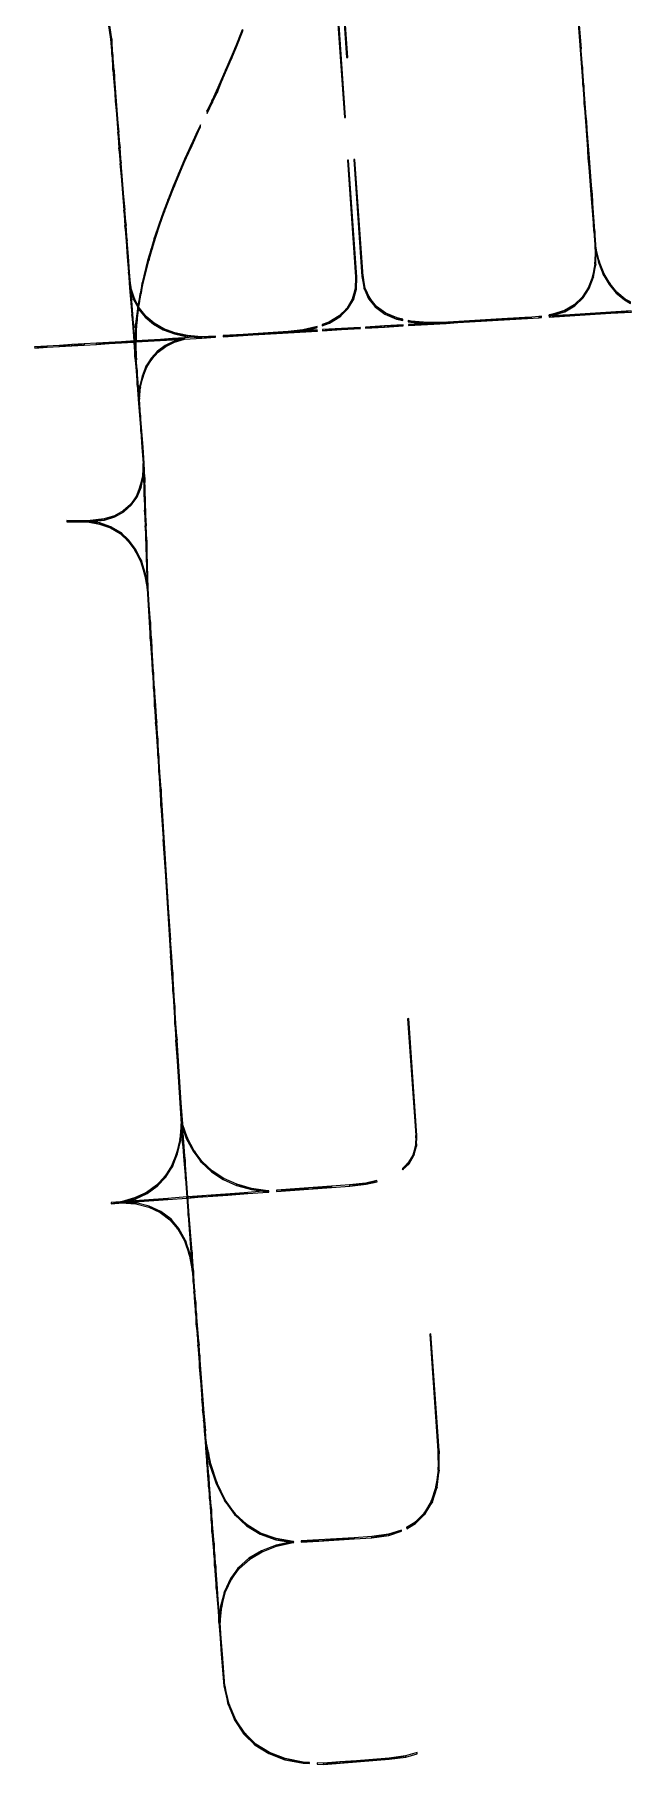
# Model space of a CAD drawing. Extents: x -9278 to 1674, y -8964 to 941.
# Drawn here: x -126 to 893, y -8653 to -5698 of the extents above; entities that cross this region are included whole.
import ezdxf

# ---------------------------------------------------------------- set-up
doc = ezdxf.new("R2010")
doc.units = 0

msp = doc.modelspace()

# ---------------------------------------------------------------- linework, layer by layer
at = {"layer": 'mg_to_dxf', "color": 40}
for points in [[(807.3, -5722.19), (786.23, -5442), (788.92, -5504.39)], [(809.98, -5784.59), (809.98, -5784.59), (809.64, -5753.32), (788.92, -5504.39)], [(406.86, -5737.18), (408.86, -5737.04), (394.86, -5537.53), (392.87, -5537.67)], [(391.05, -5640.32), (389.05, -5640.46), (403.04, -5839.97), (405.04, -5839.83)], [(2.48, -5682.45), (0.54, -5683), (3.83, -5705.71), (5.83, -5705.63)], [(216.28, -5720.13), (218.12, -5720.91), (230.26, -5690.67), (228.4, -5689.92)], [(5.87, -5732.27), (5.83, -5705.63), (3.83, -5705.71)], [(7.87, -5732.16), (5.83, -5705.63), (5.87, -5732.27)], [(210.27, -5739.35), (210.27, -5739.35), (216.28, -5720.13), (200.59, -5756.98)], [(210.27, -5739.35), (210.27, -5739.35), (218.12, -5720.91), (216.28, -5720.13)], [(7.9, -5758.82), (7.87, -5732.16), (5.87, -5732.27)], [(9.9, -5758.7), (7.87, -5732.16), (7.9, -5758.82)], [(11.98, -5811.93), (9.9, -5758.7), (7.9, -5758.82)], [(18.04, -5864.85), (9.9, -5758.7), (11.98, -5811.93)], [(200.59, -5756.98), (184.9, -5793.84), (194.57, -5776.22)], [(194.57, -5776.22), (194.57, -5776.22), (210.27, -5739.35), (200.59, -5756.98)], [(809.98, -5784.59), (809.98, -5784.59), (811.98, -5784.46), (809.64, -5753.32)], [(194.57, -5776.22), (184.9, -5793.84), (186.72, -5794.66)], [(812.32, -5815.72), (812.32, -5815.72), (811.98, -5784.46), (809.98, -5784.59)], [(812.32, -5815.72), (812.32, -5815.72), (816.66, -5846.72), (811.98, -5784.46)], [(16.05, -5865.04), (18.04, -5864.85), (11.98, -5811.93)], [(168.2, -5829.04), (177.62, -5813.83), (176.55, -5811.44)], [(168.53, -5833.01), (177.62, -5813.83), (168.2, -5829.04)], [(176.55, -5811.44), (186.72, -5794.66), (184.9, -5793.84)], [(177.62, -5813.83), (186.72, -5794.66), (176.55, -5811.44)], [(814.66, -5846.85), (814.66, -5846.85), (816.66, -5846.72), (812.32, -5815.72)], [(814.66, -5846.85), (814.66, -5846.85), (819.35, -5909.12), (816.66, -5846.72)], [(816.66, -5846.72), (816.66, -5846.72), (819.35, -5909.12), (821.34, -5908.99)], [(20.08, -5891.39), (18.04, -5864.85), (16.05, -5865.04)], [(18.09, -5891.59), (20.08, -5891.39), (16.05, -5865.04)], [(141.28, -5886.61), (143.11, -5887.42), (154.2, -5863.21), (152.39, -5862.35)], [(157.1, -5852.43), (152.39, -5862.35), (154.2, -5863.21), (157.43, -5856.4)], [(22.11, -5917.93), (20.08, -5891.39), (18.09, -5891.59)], [(20.12, -5918.14), (22.11, -5917.93), (18.09, -5891.59)], [(130.17, -5910.86), (132.02, -5911.62), (141.28, -5886.61)], [(132.02, -5911.62), (143.11, -5887.42), (141.28, -5886.61)], [(28.22, -5997.54), (28.22, -5997.54), (22.11, -5917.93), (20.12, -5918.14)], [(28.22, -5997.54), (28.22, -5997.54), (20.12, -5918.14), (26.23, -5997.81)], [(110.52, -5957.29), (112.41, -5957.95), (120.34, -5934.08)], [(112.41, -5957.95), (122.21, -5934.79), (120.34, -5934.08)], [(120.34, -5934.08), (122.21, -5934.79), (132.02, -5911.62), (130.17, -5910.86)], [(422.12, -6112.03), (424.12, -6111.89), (410.12, -5912.38), (408.13, -5912.52)], [(433.09, -6111.26), (435.09, -6111.12), (421.1, -5911.61), (419.1, -5911.75)], [(819.35, -5909.12), (819.35, -5909.12), (826.02, -5971.25), (821.34, -5908.99)], [(824.03, -5971.38), (824.03, -5971.38), (826.02, -5971.25), (819.35, -5909.12)], [(101.98, -5979.47), (103.88, -5980.08), (112.41, -5957.95), (110.52, -5957.29)], [(93.44, -6001.64), (95.36, -6002.2), (101.98, -5979.47)], [(95.36, -6002.2), (103.88, -5980.08), (101.98, -5979.47)], [(824.03, -5971.38), (824.03, -5971.38), (828.71, -6033.65), (826.02, -5971.25)], [(826.02, -5971.25), (826.02, -5971.25), (828.71, -6033.65), (830.7, -6033.52)], [(28.22, -5997.54), (28.22, -5997.54), (26.23, -5997.81), (30.25, -6024.08)], [(28.27, -6024.36), (30.25, -6024.08), (26.23, -5997.81)], [(32.29, -6050.61), (30.25, -6024.08), (28.27, -6024.36)], [(30.31, -6050.91), (32.29, -6050.61), (28.27, -6024.36)], [(80.87, -6044.36), (88.11, -6023.28), (86.18, -6022.77), (78.93, -6043.91)], [(86.18, -6022.77), (88.11, -6023.28), (95.36, -6002.2), (93.44, -6001.64)], [(34.32, -6077.15), (32.29, -6050.61), (30.31, -6050.91), (32.34, -6077.47)], [(72.96, -6064), (74.91, -6064.4), (78.93, -6043.91)], [(74.91, -6064.4), (80.87, -6044.36), (78.93, -6043.91)], [(831.05, -6064.78), (830.7, -6033.52), (828.71, -6033.65)], [(833.04, -6064.65), (830.7, -6033.52), (831.05, -6064.78)], [(34.38, -6104.02), (36.36, -6103.69), (34.32, -6077.15), (32.34, -6077.47)], [(59.6, -6122.44), (68.96, -6084.44), (66.99, -6084.09), (57.62, -6122.19)], [(66.99, -6084.09), (68.96, -6084.44), (72.96, -6064)], [(68.96, -6084.44), (74.91, -6064.4), (72.96, -6064)], [(830.38, -6089.68), (833.04, -6064.65), (831.05, -6064.78)], [(830.38, -6089.68), (832.36, -6090.01), (833.04, -6064.65)], [(838.85, -6087.07), (833.04, -6064.65), (832.85, -6071.73)], [(838.85, -6087.07), (832.85, -6071.73), (836.98, -6087.61)], [(38.4, -6130.23), (36.36, -6103.69), (34.38, -6104.02)], [(36.42, -6130.58), (38.4, -6130.23), (34.38, -6104.02)], [(423.49, -6132.7), (424.12, -6111.89), (422.12, -6112.03), (421.5, -6132.36)], [(436.7, -6131.83), (435.09, -6111.12), (433.09, -6111.26)], [(438.63, -6131.23), (435.09, -6111.12), (436.7, -6131.83)], [(826.49, -6111.62), (819.38, -6130.58), (828.4, -6112.34)], [(828.4, -6112.34), (819.38, -6130.58), (821.14, -6131.65)], [(830.38, -6089.68), (826.49, -6111.62), (832.36, -6090.01)], [(832.36, -6090.01), (826.49, -6111.62), (828.4, -6112.34)], [(838.85, -6087.07), (836.98, -6087.61), (846.69, -6106.79)], [(846.69, -6106.79), (836.98, -6087.61), (844.97, -6107.68)], [(844.97, -6107.68), (856.55, -6123.81), (846.69, -6106.79)], [(844.97, -6107.68), (855.04, -6125.01), (856.55, -6123.81)], [(36.42, -6130.58), (39.9, -6175.97), (41.89, -6175.74), (38.4, -6130.23)], [(44.5, -6148.99), (38.4, -6130.23), (39.04, -6138.66)], [(44.5, -6148.99), (39.04, -6138.66), (42.63, -6149.7)], [(52.82, -6158.35), (54.22, -6140.2), (50.83, -6158.21)], [(52.82, -6158.35), (56.21, -6140.4), (54.22, -6140.2)], [(54.22, -6140.2), (56.21, -6140.4), (57.62, -6122.19)], [(56.21, -6140.4), (59.6, -6122.44), (57.62, -6122.19)], [(418.52, -6151), (421.5, -6132.36), (416.6, -6150.25)], [(418.52, -6151), (423.49, -6132.7), (421.5, -6132.36)], [(438.63, -6131.23), (436.7, -6131.83), (446.22, -6148.39)], [(444.41, -6149.39), (446.22, -6148.39), (436.7, -6131.83)], [(819.38, -6130.58), (809.03, -6146.58), (810.6, -6147.94), (821.14, -6131.65)], [(855.04, -6125.01), (868.44, -6138.13), (856.55, -6123.81)], [(855.04, -6125.01), (867.18, -6139.59), (868.44, -6138.13)], [(867.18, -6139.59), (881.39, -6151.42), (868.44, -6138.13)], [(868.44, -6138.13), (881.39, -6151.42), (882.36, -6149.75)], [(44.5, -6148.99), (42.63, -6149.7), (50.55, -6160.43)], [(50.55, -6160.43), (42.63, -6149.7), (50.12, -6163.9)], [(46.6, -6192.15), (48.6, -6192.18), (50.83, -6158.21)], [(52.82, -6158.35), (50.83, -6158.21), (48.6, -6192.18)], [(53.17, -6165.39), (52.18, -6163.5), (51.76, -6166.82)], [(64.41, -6179.44), (53.17, -6165.39), (51.76, -6166.82)], [(64.41, -6179.44), (51.76, -6166.82), (62.88, -6180.75)], [(395.54, -6180.07), (407.43, -6165.68), (393.98, -6178.67)], [(395.54, -6180.07), (409.2, -6166.79), (407.43, -6165.68)], [(409.2, -6166.79), (416.6, -6150.25), (407.43, -6165.68)], [(409.2, -6166.79), (418.52, -6151), (416.6, -6150.25)], [(456.22, -6163.93), (446.22, -6148.39), (444.41, -6149.39)], [(457.86, -6162.6), (446.22, -6148.39), (456.22, -6163.93)], [(457.86, -6162.6), (456.22, -6163.93), (472.14, -6175.45)], [(457.86, -6162.6), (472.14, -6175.45), (473.55, -6173.86)], [(492.17, -6183.95), (473.55, -6173.86), (472.14, -6175.45)], [(493.28, -6182.16), (473.55, -6173.86), (492.17, -6183.95)], [(778.67, -6169.66), (758.52, -6175.7), (759.13, -6177.62)], [(779.67, -6171.45), (778.67, -6169.66), (759.13, -6177.62)], [(795.47, -6159.6), (778.67, -6169.66), (779.67, -6171.45)], [(796.78, -6161.21), (795.47, -6159.6), (779.67, -6171.45)], [(822.79, -6174.4), (787.74, -6176.57), (787.86, -6178.56)], [(822.93, -6176.39), (822.79, -6174.4), (787.86, -6178.56)], [(810.6, -6147.94), (809.03, -6146.58), (795.47, -6159.6), (796.78, -6161.21)], [(857.84, -6172.22), (822.79, -6174.4), (822.93, -6176.39)], [(858, -6174.21), (857.84, -6172.22), (822.93, -6176.39)], [(892.89, -6170.05), (857.84, -6172.22), (858, -6174.21)], [(893.07, -6172.04), (892.89, -6170.05), (858, -6174.21)], [(881.39, -6151.42), (891.68, -6157.16), (882.36, -6149.75)], [(882.36, -6149.75), (891.68, -6157.16), (891.46, -6154.85)], [(41.89, -6175.74), (39.9, -6175.97), (43.63, -6198.5)], [(39.9, -6175.97), (41.64, -6198.67), (43.63, -6198.5)], [(43.63, -6198.5), (41.64, -6198.67), (43.38, -6221.37), (45.38, -6221.25)], [(45.6, -6221.24), (47.6, -6221.12), (46.6, -6192.15)], [(47.6, -6221.12), (48.6, -6192.18), (46.6, -6192.15)], [(64.41, -6179.44), (62.88, -6180.75), (76.91, -6192.68)], [(64.41, -6179.44), (76.91, -6192.68), (78.22, -6191.15)], [(76.91, -6192.68), (93.56, -6202.21), (78.22, -6191.15)], [(78.22, -6191.15), (93.56, -6202.21), (94.59, -6200.49)], [(93.56, -6202.21), (112.81, -6209.35), (94.59, -6200.49)], [(94.59, -6200.49), (112.81, -6209.35), (113.52, -6207.49)], [(332.44, -6204.01), (298.34, -6206.06), (297.42, -6208.12)], [(297.42, -6208.12), (327.18, -6206.33), (332.44, -6204.01)], [(297.46, -6206.11), (332.44, -6204.01), (331.88, -6202.17)], [(327.18, -6206.33), (356.93, -6204.55), (332.44, -6204.01)], [(331.88, -6202.17), (332.44, -6204.01), (354.27, -6197.29)], [(332.44, -6204.01), (355.17, -6199.11), (354.27, -6197.29)], [(332.44, -6204.01), (356.93, -6204.55), (356.79, -6202.55)], [(354.27, -6197.29), (355.17, -6199.11), (356.52, -6198.61), (356.37, -6196.52)], [(376.26, -6189.2), (365.17, -6193.28), (365.31, -6195.36)], [(376.26, -6189.2), (365.31, -6195.36), (377.53, -6190.85)], [(365.78, -6202.01), (365.78, -6202.01), (365.92, -6204.01), (397.97, -6200.08)], [(397.97, -6200.08), (397.97, -6200.08), (365.92, -6204.01), (398.11, -6202.07)], [(376.26, -6189.2), (377.53, -6190.85), (393.98, -6178.67)], [(393.98, -6178.67), (377.53, -6190.85), (395.54, -6180.07)], [(397.97, -6200.08), (397.97, -6200.08), (398.11, -6202.07), (430.17, -6198.15)], [(430.17, -6198.15), (430.17, -6198.15), (398.11, -6202.07), (430.31, -6200.14)], [(471.34, -6195.67), (439.15, -6197.61), (439.29, -6199.6)], [(471.48, -6197.67), (471.34, -6195.67), (439.29, -6199.6)], [(503.54, -6193.74), (471.34, -6195.67), (471.48, -6197.67)], [(503.68, -6195.73), (503.54, -6193.74), (471.48, -6197.67)], [(502.88, -6184.31), (493.28, -6182.16), (492.17, -6183.95)], [(503.02, -6186.41), (502.88, -6184.31), (492.17, -6183.95)], [(517.07, -6187.51), (512.04, -6186.37), (512.19, -6188.5)], [(517.07, -6187.51), (512.19, -6188.5), (516.31, -6189.43)], [(512.52, -6193.2), (512.66, -6195.19), (540.36, -6191.53)], [(512.66, -6195.19), (544.78, -6193.26), (540.36, -6191.53)], [(517.07, -6187.51), (516.31, -6189.43), (540.36, -6191.53)], [(517.07, -6187.51), (540.36, -6191.53), (544.91, -6189.9)], [(540.36, -6191.53), (558.63, -6191.43), (589.09, -6188.6)], [(540.36, -6191.53), (558.58, -6190.43), (544.91, -6189.9)], [(540.36, -6191.53), (544.78, -6193.26), (558.63, -6191.43)], [(544.78, -6193.26), (576.9, -6191.34), (558.63, -6191.43)], [(544.91, -6189.9), (558.58, -6190.43), (576.8, -6189.34)], [(558.63, -6191.43), (576.9, -6191.34), (589.09, -6188.6)], [(576.9, -6191.34), (596.72, -6190.15), (589.09, -6188.6)], [(589.09, -6188.6), (596.72, -6190.15), (662.19, -6184.21)], [(596.72, -6190.15), (636.35, -6187.77), (662.19, -6184.21)], [(662.19, -6184.21), (662.19, -6184.21), (636.35, -6187.77), (656.17, -6186.58)], [(675.99, -6185.38), (675.99, -6185.38), (662.19, -6184.21), (656.17, -6186.58)], [(695.81, -6184.19), (695.81, -6184.19), (710.92, -6181.29), (662.19, -6184.21)], [(675.99, -6185.38), (675.99, -6185.38), (695.81, -6184.19), (662.19, -6184.21)], [(695.81, -6184.19), (695.81, -6184.19), (715.63, -6183), (710.92, -6181.29)], [(710.92, -6181.29), (715.63, -6183), (723.1, -6180.55)], [(715.63, -6183), (735.45, -6181.81), (735.28, -6179.82), (723.1, -6180.55)], [(739.69, -6179.04), (735.28, -6179.82), (739.71, -6179.55)], [(735.45, -6181.81), (739.82, -6181.54), (739.71, -6179.55), (735.28, -6179.82)], [(759.13, -6177.62), (759.13, -6177.62), (758.52, -6175.7), (752.58, -6176.75)], [(752.84, -6178.73), (752.84, -6178.73), (752.58, -6176.75), (752.69, -6178.74)], [(759.13, -6177.62), (759.13, -6177.62), (752.58, -6176.75), (752.84, -6178.73)], [(787.74, -6176.57), (752.69, -6178.74), (752.79, -6180.74)], [(787.86, -6178.56), (787.74, -6176.57), (752.79, -6180.74)], [(-104.72, -6230.27), (-125.87, -6231.54), (-125.75, -6233.53)], [(-104.59, -6232.26), (-104.72, -6230.27), (-125.75, -6233.53)], [(-83.43, -6230.99), (-83.56, -6229), (-104.72, -6230.27), (-104.59, -6232.26)], [(-62.4, -6227.73), (-83.56, -6229), (-83.43, -6230.99)], [(-62.27, -6229.72), (-62.4, -6227.73), (-83.43, -6230.99)], [(-41.25, -6226.46), (-62.4, -6227.73), (-62.27, -6229.72)], [(-41.11, -6228.45), (-41.25, -6226.46), (-62.27, -6229.72)], [(-19.95, -6227.18), (-20.09, -6225.18), (-41.25, -6226.46), (-41.11, -6228.45)], [(1.07, -6223.91), (-20.09, -6225.18), (-19.95, -6227.18)], [(1.21, -6225.91), (1.07, -6223.91), (-19.95, -6227.18)], [(1.07, -6223.91), (1.21, -6225.91), (22.22, -6222.64)], [(43.53, -6223.37), (22.22, -6222.64), (1.21, -6225.91)], [(22.22, -6222.64), (43.53, -6223.37), (45.38, -6221.25)], [(43.53, -6223.37), (47.6, -6221.12), (45.38, -6221.25)], [(45.53, -6223.25), (47.6, -6221.12), (43.53, -6223.37)], [(43.53, -6223.37), (43.53, -6223.37), (45.41, -6247.8), (45.53, -6223.25)], [(45.41, -6247.8), (45.41, -6247.8), (49.28, -6272.12), (45.53, -6223.25)], [(45.53, -6223.25), (47.53, -6223.15), (47.6, -6221.12)], [(45.53, -6223.25), (47.86, -6253.59), (47.53, -6223.15)], [(47.53, -6223.15), (68.23, -6221.9), (47.6, -6221.12)], [(47.6, -6221.12), (68.23, -6221.9), (68.27, -6219.88)], [(88.94, -6218.64), (88.94, -6218.64), (68.23, -6221.9), (109.63, -6219.4)], [(88.94, -6218.64), (88.94, -6218.64), (68.27, -6219.88), (68.23, -6221.9)], [(98.06, -6230.87), (97.22, -6229.14), (83.99, -6238.95)], [(98.06, -6230.87), (83.99, -6238.95), (85.16, -6240.48)], [(88.94, -6218.64), (88.94, -6218.64), (109.63, -6219.4), (109.61, -6217.4)], [(97.22, -6229.14), (113.12, -6223.43), (112.65, -6221.54)], [(98.06, -6230.87), (113.12, -6223.43), (97.22, -6229.14)], [(109.61, -6217.4), (130.33, -6218.15), (130.29, -6216.15)], [(109.63, -6219.4), (130.33, -6218.15), (109.61, -6217.4)], [(113.12, -6223.43), (130.33, -6218.15), (112.65, -6221.54)], [(112.65, -6221.54), (130.33, -6218.15), (122.13, -6218.65)], [(135.03, -6212.13), (113.52, -6207.49), (112.81, -6209.35)], [(134.67, -6214.08), (135.03, -6212.13), (112.81, -6209.35)], [(130.33, -6218.15), (159.49, -6216.4), (146.28, -6215.19), (130.29, -6216.15)], [(146.28, -6215.19), (135.03, -6212.13), (134.67, -6214.08)], [(159.1, -6214.42), (135.03, -6212.13), (146.28, -6215.19)], [(146.28, -6215.19), (159.49, -6216.4), (159.1, -6214.42)], [(159.1, -6214.42), (159.49, -6216.4), (183.08, -6212.98)], [(159.49, -6216.4), (183.19, -6214.98), (183.08, -6212.98)], [(230.15, -6210.16), (196.05, -6212.2), (221.48, -6212.68)], [(221.48, -6212.68), (196.05, -6212.2), (196.17, -6214.2)], [(246.79, -6211.16), (230.15, -6210.16), (221.48, -6212.68)], [(264.25, -6208.11), (230.15, -6210.16), (246.79, -6211.16)], [(297.42, -6208.12), (264.25, -6208.11), (246.79, -6211.16)], [(298.34, -6206.06), (264.25, -6208.11), (297.42, -6208.12)], [(47.28, -6272.23), (47.28, -6272.23), (49.28, -6272.12), (45.41, -6247.8)], [(64.18, -6265.18), (74.42, -6252.26), (72.98, -6250.96)], [(65.84, -6266.19), (74.42, -6252.26), (64.18, -6265.18)], [(72.98, -6250.96), (74.42, -6252.26), (83.99, -6238.95)], [(74.42, -6252.26), (85.16, -6240.48), (83.99, -6238.95)], [(47.28, -6272.23), (47.28, -6272.23), (49.15, -6296.66), (49.28, -6272.12)], [(53.03, -6321), (49.28, -6272.12), (49.15, -6296.66), (51.03, -6321.09)], [(57.59, -6281.61), (53.2, -6300.25), (59.41, -6282.3)], [(59.41, -6282.3), (53.2, -6300.25), (55.14, -6300.56)], [(65.84, -6266.19), (64.18, -6265.18), (57.59, -6281.61)], [(65.84, -6266.19), (57.59, -6281.61), (59.41, -6282.3)], [(53.03, -6321), (51.03, -6321.09), (53.12, -6348.43), (55.12, -6348.33)], [(55.14, -6300.56), (53.2, -6300.25), (52.18, -6310.02)], [(53.03, -6321), (55.14, -6300.56), (52.18, -6310.02)], [(53.12, -6348.43), (55.22, -6375.76), (55.12, -6348.33)], [(55.12, -6348.33), (55.22, -6375.76), (57.22, -6375.67)], [(55.22, -6375.76), (57.32, -6403.09), (59.32, -6403), (57.22, -6375.67)], [(57.32, -6403.09), (59.41, -6430.43), (61.41, -6430.34), (59.32, -6403)], [(59.41, -6430.43), (58.09, -6451.93), (60.08, -6451.87)], [(61.41, -6430.34), (59.41, -6430.43), (62.25, -6457.07)], [(59.41, -6430.43), (60.25, -6457.16), (62.25, -6457.07)], [(54.04, -6470.79), (60.06, -6452.3), (58.09, -6451.93)], [(54.04, -6470.79), (55.91, -6471.56), (60.06, -6452.3)], [(58.09, -6451.93), (60.06, -6452.3), (60.08, -6451.87)], [(61.09, -6483.9), (61.09, -6483.9), (62.25, -6457.07), (60.25, -6457.16)], [(64.76, -6537.28), (64.76, -6537.28), (62.25, -6457.07), (61.09, -6483.9)], [(47.25, -6487), (37.73, -6500.58), (39.23, -6501.98)], [(48.97, -6488.12), (47.25, -6487), (39.23, -6501.98)], [(54.04, -6470.79), (47.25, -6487), (55.91, -6471.56)], [(55.91, -6471.56), (47.25, -6487), (48.97, -6488.12)], [(61.92, -6510.63), (61.92, -6510.63), (64.76, -6537.28), (61.09, -6483.9)], [(-35.75, -6530.42), (-70.79, -6528.27), (-70.8, -6530.27)], [(-35.74, -6528.42), (-70.79, -6528.27), (-35.75, -6530.42)], [(-14.84, -6534.07), (-35.74, -6528.42), (-35.75, -6530.42)], [(-7.21, -6525.45), (-35.74, -6528.42), (-28.57, -6529.67)], [(-14.42, -6532.13), (-35.74, -6528.42), (-14.84, -6534.07)], [(-6.75, -6527.38), (-7.21, -6525.45), (-28.57, -6529.67)], [(10.5, -6519.8), (-7.21, -6525.45), (-6.75, -6527.38)], [(11.37, -6521.62), (10.5, -6519.8), (-6.75, -6527.38)], [(26.7, -6513.15), (25.49, -6511.51), (10.5, -6519.8), (11.37, -6521.62)], [(37.73, -6500.58), (25.49, -6511.51), (26.7, -6513.15)], [(39.23, -6501.98), (37.73, -6500.58), (26.7, -6513.15)], [(61.92, -6510.63), (61.92, -6510.63), (62.76, -6537.36), (64.76, -6537.28)], [(3.73, -6540.74), (-14.42, -6532.13), (-14.84, -6534.07)], [(4.52, -6538.92), (-14.42, -6532.13), (3.73, -6540.74)], [(19.97, -6550.44), (4.52, -6538.92), (3.73, -6540.74)], [(19.97, -6550.44), (21.07, -6548.78), (4.52, -6538.92)], [(19.97, -6550.44), (33.87, -6563.17), (21.07, -6548.78)], [(35.25, -6561.72), (21.07, -6548.78), (33.87, -6563.17)], [(64.76, -6537.28), (62.76, -6537.36), (65.59, -6564.01)], [(62.76, -6537.36), (66.11, -6644.3), (65.59, -6564.01)], [(47.03, -6577.73), (35.25, -6561.72), (33.87, -6563.17)], [(47.03, -6577.73), (33.87, -6563.17), (45.43, -6578.91)], [(45.43, -6578.91), (56.44, -6596.82), (47.03, -6577.73)], [(54.66, -6597.69), (56.44, -6596.82), (45.43, -6578.91)], [(65.59, -6564.01), (66.11, -6644.3), (68.1, -6644.22)], [(54.66, -6597.69), (61.55, -6619.48), (56.44, -6596.82)], [(56.44, -6596.82), (61.55, -6619.48), (63.46, -6618.98)], [(61.55, -6619.48), (65.69, -6631.11), (63.46, -6618.98)], [(61.55, -6619.48), (66.11, -6644.3), (65.69, -6631.11)], [(68.1, -6644.22), (66.11, -6644.3), (67.93, -6672.87), (69.93, -6672.79)], [(69.93, -6672.79), (67.93, -6672.87), (69.75, -6701.45), (71.75, -6701.36)], [(69.75, -6701.45), (71.58, -6730.02), (71.75, -6701.36)], [(71.75, -6701.36), (71.58, -6730.02), (73.58, -6729.93)], [(75.22, -6787.16), (75.22, -6787.16), (73.58, -6729.93), (71.58, -6730.02)], [(75.22, -6787.16), (75.22, -6787.16), (77.22, -6787.07), (73.58, -6729.93)], [(75.22, -6787.16), (75.22, -6787.16), (77.05, -6815.73), (77.22, -6787.07)], [(77.22, -6787.07), (77.05, -6815.73), (79.05, -6815.64)], [(78.87, -6844.31), (78.87, -6844.31), (79.05, -6815.64), (77.05, -6815.73)], [(80.87, -6844.21), (80.87, -6844.21), (79.05, -6815.64), (78.87, -6844.31)], [(80.87, -6844.21), (80.87, -6844.21), (78.87, -6844.31), (82.69, -6872.78)], [(82.69, -6872.78), (82.69, -6872.78), (78.87, -6844.31), (80.7, -6872.88)], [(82.69, -6872.78), (82.69, -6872.78), (80.7, -6872.88), (84.52, -6901.35)], [(84.52, -6901.35), (84.52, -6901.35), (80.7, -6872.88), (84.34, -6930.02)], [(84.52, -6901.35), (84.52, -6901.35), (84.34, -6930.02), (86.34, -6929.92)], [(86.34, -6929.92), (86.34, -6929.92), (84.34, -6930.02), (86.17, -6958.6)], [(86.34, -6929.92), (86.34, -6929.92), (86.17, -6958.6), (88.16, -6958.5)], [(86.17, -6958.6), (87.99, -6987.17), (89.99, -6987.07), (88.16, -6958.5)], [(87.99, -6987.17), (89.81, -7015.74), (89.99, -6987.07)], [(89.99, -6987.07), (89.81, -7015.74), (106.4, -7244.2)], [(93.46, -7072.88), (104.4, -7244.32), (106.4, -7244.2)], [(106.4, -7244.2), (104.4, -7244.32), (106.23, -7272.89), (108.22, -7272.77)], [(106.23, -7272.89), (106.23, -7272.89), (110.05, -7301.34), (108.22, -7272.77)], [(108.05, -7301.46), (108.05, -7301.46), (110.05, -7301.34), (106.23, -7272.89)], [(109.87, -7330.03), (109.87, -7330.03), (110.05, -7301.34), (108.05, -7301.46)], [(111.87, -7329.91), (111.87, -7329.91), (110.05, -7301.34), (109.87, -7330.03)], [(113.69, -7358.48), (113.69, -7358.48), (111.87, -7329.91), (109.87, -7330.03)], [(113.69, -7358.48), (113.69, -7358.48), (109.87, -7330.03), (113.52, -7387.18)], [(113.69, -7358.48), (113.69, -7358.48), (113.52, -7387.18), (115.52, -7387.05)], [(512.96, -7378.77), (510.97, -7378.91), (524.96, -7578.42), (526.96, -7578.28)], [(115.52, -7387.05), (113.52, -7387.18), (117.34, -7415.62)], [(115.34, -7415.75), (115.34, -7415.75), (117.34, -7415.62), (113.52, -7387.18)], [(117.34, -7415.62), (117.34, -7415.62), (115.34, -7415.75), (126.46, -7558.47)], [(126.46, -7558.47), (126.46, -7558.47), (115.34, -7415.75), (124.46, -7558.61)], [(121.89, -7585.34), (125.33, -7570.18), (124.46, -7558.61)], [(126.81, -7589.9), (126.81, -7589.9), (126.46, -7558.47), (124.46, -7558.61)], [(135, -7582.9), (126.46, -7558.47), (127.02, -7565.93)], [(126.81, -7589.9), (126.81, -7589.9), (131.15, -7621.06), (126.46, -7558.47)], [(121.89, -7585.34), (116.39, -7609.18), (123.84, -7585.63)], [(123.84, -7585.63), (116.39, -7609.18), (118.25, -7609.85)], [(121.89, -7585.34), (123.84, -7585.63), (125.33, -7570.18)], [(126.81, -7589.9), (126.81, -7589.9), (129.16, -7621.19), (131.15, -7621.06)], [(135, -7582.9), (127.02, -7565.93), (133.12, -7583.43)], [(135, -7582.9), (133.12, -7583.43), (144.6, -7605.32)], [(135, -7582.9), (144.6, -7605.32), (146.31, -7604.44)], [(526.35, -7596.62), (524.96, -7578.42), (524.36, -7596.29)], [(526.35, -7596.62), (526.96, -7578.28), (524.96, -7578.42)], [(107.95, -7630.14), (109.68, -7631.14), (116.39, -7609.18)], [(118.25, -7609.85), (116.39, -7609.18), (109.68, -7631.14)], [(131.5, -7652.49), (131.15, -7621.06), (129.16, -7621.19)], [(133.5, -7652.36), (131.15, -7621.06), (131.5, -7652.49)], [(144.6, -7605.32), (158.89, -7624.28), (146.31, -7604.44)], [(146.31, -7604.44), (158.89, -7624.28), (160.41, -7623.09)], [(511.57, -7625.75), (513.37, -7626.84), (519.89, -7612.06)], [(519.89, -7612.06), (513.37, -7626.84), (521.82, -7612.8)], [(521.82, -7612.8), (524.36, -7596.29), (519.89, -7612.06)], [(521.82, -7612.8), (526.35, -7596.62), (524.36, -7596.29)], [(82.29, -7663.41), (83.61, -7664.94), (96.59, -7648.22)], [(98.13, -7649.5), (96.59, -7648.22), (83.61, -7664.94)], [(107.95, -7630.14), (96.59, -7648.22), (109.68, -7631.14)], [(109.68, -7631.14), (96.59, -7648.22), (98.13, -7649.5)], [(158.89, -7624.28), (176, -7640.31), (160.41, -7623.09)], [(160.41, -7623.09), (176, -7640.31), (177.28, -7638.87)], [(176, -7640.31), (195.93, -7653.41), (177.28, -7638.87)], [(177.28, -7638.87), (195.93, -7653.41), (196.93, -7651.76)], [(196.93, -7651.76), (195.93, -7653.41), (218.67, -7663.58), (219.35, -7661.77)], [(511.57, -7625.75), (502.33, -7634.54), (502.52, -7637.25)], [(511.57, -7625.75), (502.52, -7637.25), (513.37, -7626.84)], [(44.91, -7685.14), (45.62, -7687.01), (65.07, -7675.71)], [(66.1, -7677.44), (65.07, -7675.71), (45.62, -7687.01)], [(82.29, -7663.41), (65.07, -7675.71), (66.1, -7677.44)], [(82.29, -7663.41), (66.1, -7677.44), (83.61, -7664.94)], [(133.85, -7683.78), (135.85, -7683.66), (133.5, -7652.36), (131.5, -7652.49)], [(135.82, -7683.24), (135.97, -7685.24), (167.79, -7680.88)], [(135.97, -7685.24), (153.04, -7683.97), (167.79, -7680.88)], [(167.79, -7680.88), (153.04, -7683.97), (170.12, -7682.71), (231.74, -7676.15)], [(170.12, -7682.71), (204.28, -7680.18), (238.44, -7677.66), (231.74, -7676.15)], [(218.67, -7663.58), (244.23, -7670.82), (219.35, -7661.77)], [(244.56, -7668.89), (219.35, -7661.77), (244.23, -7670.82)], [(238.44, -7677.66), (272.6, -7675.13), (263.72, -7673.78), (231.74, -7676.15)], [(244.56, -7668.89), (244.23, -7670.82), (263.72, -7673.78)], [(244.56, -7668.89), (263.72, -7673.78), (272.54, -7673.13)], [(272.6, -7675.13), (272.54, -7673.13), (263.72, -7673.78)], [(272.6, -7675.13), (274.19, -7675.01), (274.08, -7673.02), (272.54, -7673.13)], [(287.04, -7672.06), (349.67, -7669.43), (349.54, -7667.43)], [(287.16, -7674.05), (349.67, -7669.43), (287.04, -7672.06)], [(349.54, -7667.43), (380.93, -7667.12), (380.79, -7665.12)], [(349.67, -7669.43), (380.93, -7667.12), (349.54, -7667.43)], [(380.93, -7667.12), (412.18, -7664.81), (412.04, -7662.81), (380.79, -7665.12)], [(412.04, -7662.81), (440.27, -7661.51), (439.66, -7659.58)], [(412.18, -7664.81), (440.27, -7661.51), (412.04, -7662.81)], [(439.66, -7659.58), (440.27, -7661.51), (458.68, -7655.32)], [(440.27, -7661.51), (458.82, -7657.33), (458.68, -7655.32)], [(36.95, -7690.55), (4.66, -7692.94), (4.81, -7694.94)], [(37.1, -7692.55), (36.95, -7690.55), (4.81, -7694.94)], [(44.91, -7685.14), (21.82, -7691.67), (31.75, -7690.94)], [(47.13, -7695.41), (35.74, -7692.65), (22.16, -7693.65)], [(44.91, -7685.14), (31.75, -7690.94), (45.62, -7687.01)], [(47.28, -7693.46), (35.74, -7692.65), (47.13, -7695.41)], [(101.53, -7685.78), (36.95, -7690.55), (37.1, -7692.55)], [(101.68, -7687.77), (101.53, -7685.78), (37.1, -7692.55)], [(69.3, -7700.79), (69.88, -7698.92), (47.28, -7693.46), (47.13, -7695.41)], [(88.65, -7709.78), (69.88, -7698.92), (69.3, -7700.79)], [(89.6, -7708.05), (69.88, -7698.92), (88.65, -7709.78)], [(105.19, -7722.38), (89.6, -7708.05), (88.65, -7709.78)], [(106.46, -7720.86), (89.6, -7708.05), (105.19, -7722.38)], [(133.82, -7683.39), (101.53, -7685.78), (101.68, -7687.77), (133.97, -7685.38)], [(136.2, -7715.07), (135.85, -7683.66), (133.85, -7683.78)], [(138.19, -7714.95), (135.85, -7683.66), (136.2, -7715.07)], [(118.92, -7738.6), (106.46, -7720.86), (105.19, -7722.38)], [(120.46, -7737.34), (106.46, -7720.86), (118.92, -7738.6)], [(129.84, -7758.44), (120.46, -7737.34), (118.92, -7738.6)], [(129.84, -7758.44), (131.58, -7757.5), (120.46, -7737.34)], [(142.89, -7777.54), (138.19, -7714.95), (136.2, -7715.07), (140.89, -7777.65)], [(129.84, -7758.44), (137.94, -7781.88), (131.58, -7757.5)], [(131.58, -7757.5), (137.94, -7781.88), (139.84, -7781.33)], [(141.99, -7792.27), (139.84, -7781.33), (137.94, -7781.88)], [(143.24, -7808.94), (141.99, -7792.27), (137.94, -7781.88)], [(143.24, -7808.94), (142.89, -7777.54), (140.89, -7777.65)], [(145.24, -7808.84), (142.89, -7777.54), (143.24, -7808.94)], [(144.61, -7827.2), (144.61, -7827.2), (145.24, -7808.84), (143.24, -7808.94)], [(144.61, -7827.2), (144.61, -7827.2), (147.97, -7845.36), (145.24, -7808.84)], [(145.98, -7845.46), (145.98, -7845.46), (147.97, -7845.36), (144.61, -7827.2)], [(145.98, -7845.46), (145.98, -7845.46), (149.34, -7863.61), (147.97, -7845.36)], [(147.35, -7863.73), (147.35, -7863.73), (149.34, -7863.61), (145.98, -7845.46)], [(148.72, -7881.99), (148.72, -7881.99), (149.34, -7863.61), (147.35, -7863.73)], [(148.72, -7881.99), (148.72, -7881.99), (150.71, -7881.87), (149.34, -7863.61)], [(148.72, -7881.99), (148.72, -7881.99), (150.09, -7900.25), (150.71, -7881.87)], [(150.71, -7881.87), (150.09, -7900.25), (154.82, -7936.64)], [(150.09, -7900.25), (151.46, -7918.51), (154.82, -7936.64)], [(550.74, -7917.45), (548.75, -7917.59), (560.99, -8092.16), (562.98, -8092.02)], [(151.46, -7918.51), (151.46, -7918.51), (152.83, -7936.77), (154.82, -7936.64)], [(154.82, -7936.64), (154.82, -7936.64), (152.83, -7936.77), (156.19, -7954.9)], [(156.19, -7954.9), (156.19, -7954.9), (152.83, -7936.77), (155.56, -7973.29)], [(156.19, -7954.9), (155.56, -7973.29), (165.78, -8082.71)], [(155.56, -7973.29), (159.67, -8028.07), (165.78, -8082.71)], [(161.04, -8046.33), (161.04, -8046.33), (165.78, -8082.71), (159.67, -8028.07)], [(161.04, -8046.33), (161.04, -8046.33), (162.41, -8064.59), (165.78, -8082.71)], [(162.41, -8064.59), (162.41, -8064.59), (163.78, -8082.85), (165.78, -8082.71)], [(163.78, -8082.85), (165.15, -8101.11), (167.15, -8100.96), (165.78, -8082.71)], [(564.73, -8116.96), (562.98, -8092.02), (560.99, -8092.16), (562.74, -8117.1)], [(168.62, -8120.29), (167.15, -8100.96), (165.15, -8101.11), (166.63, -8120.44)], [(168.1, -8139.77), (168.62, -8120.29), (166.63, -8120.44)], [(167.15, -8100.96), (168.35, -8116.74), (171.02, -8119.95)], [(170.1, -8139.62), (168.62, -8120.29), (168.1, -8139.77)], [(168.35, -8116.74), (173.01, -8139.5), (171.02, -8119.95)], [(174.9, -8138.93), (171.02, -8119.95), (173.01, -8139.5)], [(563.11, -8149.79), (564.73, -8116.96), (562.74, -8117.1)], [(565.1, -8150.12), (564.73, -8116.96), (563.11, -8149.79)], [(169.58, -8159.09), (171.57, -8158.95), (170.1, -8139.62), (168.1, -8139.77)], [(174.9, -8138.93), (173.01, -8139.5), (185.74, -8172.15)], [(185.74, -8172.15), (173.01, -8139.5), (184, -8173.08)], [(559.34, -8178.36), (565.1, -8150.12), (563.11, -8149.79)], [(561.27, -8179.11), (565.1, -8150.12), (559.34, -8178.36)], [(171.05, -8178.42), (171.57, -8158.95), (169.58, -8159.09)], [(172.53, -8197.74), (171.57, -8158.95), (171.05, -8178.42)], [(174.53, -8197.61), (171.57, -8158.95), (172.53, -8197.74)], [(185.74, -8172.15), (184, -8173.08), (198.13, -8201.85), (199.67, -8200.61)], [(551.44, -8202.83), (561.27, -8179.11), (559.34, -8178.36)], [(553.24, -8203.93), (561.27, -8179.11), (551.44, -8202.83)], [(176, -8216.94), (176, -8216.94), (174.53, -8197.61), (172.53, -8197.74)], [(176, -8216.94), (176, -8216.94), (172.53, -8197.74), (175.48, -8236.4)], [(216.69, -8224.32), (199.67, -8200.61), (198.13, -8201.85)], [(216.69, -8224.32), (198.13, -8201.85), (215.4, -8225.83)], [(539.4, -8223.19), (553.24, -8203.93), (551.44, -8202.83)], [(541.01, -8224.58), (553.24, -8203.93), (539.4, -8223.19)], [(176, -8216.94), (176, -8216.94), (175.48, -8236.4), (177.48, -8236.27)], [(176.96, -8255.72), (177.48, -8236.27), (175.48, -8236.4)], [(178.96, -8255.6), (177.48, -8236.27), (176.96, -8255.72)], [(216.69, -8224.32), (215.4, -8225.83), (236.8, -8243.29)], [(236.8, -8243.29), (215.4, -8225.83), (235.81, -8244.99)], [(523.23, -8239.43), (509.25, -8247.79), (524.58, -8241.07)], [(524.58, -8241.07), (509.25, -8247.79), (509.41, -8250.12)], [(523.23, -8239.43), (541.01, -8224.58), (539.4, -8223.19)], [(523.23, -8239.43), (524.58, -8241.07), (541.01, -8224.58)], [(180.43, -8274.93), (178.96, -8255.6), (176.96, -8255.72), (178.43, -8275.05)], [(235.81, -8244.99), (260, -8257.5), (236.8, -8243.29)], [(235.81, -8244.99), (259.36, -8259.35), (260, -8257.5)], [(259.36, -8259.35), (286.29, -8266.96), (260, -8257.5)], [(259.36, -8259.35), (286.04, -8268.91), (286.29, -8266.96)], [(286.29, -8266.96), (286.04, -8268.91), (315.67, -8271.67)], [(286.04, -8268.91), (310.54, -8272.82), (315.67, -8271.67)], [(286.76, -8278.15), (287.35, -8280.06), (315.67, -8271.67)], [(287.35, -8280.06), (315.86, -8273.66), (315.67, -8271.67)], [(315.67, -8271.67), (315.86, -8273.66), (316.54, -8273.62), (316.43, -8271.62)], [(329.4, -8270.83), (359.66, -8271), (419.77, -8265.34)], [(329.52, -8272.83), (359.66, -8271), (329.4, -8270.83)], [(359.66, -8271), (419.94, -8267.34), (419.77, -8265.34)], [(419.77, -8265.34), (419.94, -8267.34), (450.08, -8265.5), (449.9, -8263.51)], [(478.48, -8259.6), (449.9, -8263.51), (450.08, -8265.5)], [(478.48, -8259.6), (450.08, -8265.5), (479.11, -8261.53)], [(500.55, -8252.35), (478.48, -8259.6), (500.69, -8254.45)], [(478.48, -8259.6), (479.11, -8261.53), (500.69, -8254.45)], [(179.91, -8294.38), (180.43, -8274.93), (178.43, -8275.05)], [(181.91, -8294.26), (180.43, -8274.93), (179.91, -8294.38)], [(181.39, -8313.7), (181.39, -8313.7), (181.91, -8294.26), (179.91, -8294.38)], [(181.91, -8294.26), (181.91, -8294.26), (181.39, -8313.7), (183.38, -8313.59)], [(222.38, -8316.21), (223.9, -8317.54), (241.38, -8302), (240.11, -8300.43)], [(240.11, -8300.43), (241.38, -8302), (261.57, -8287.74)], [(241.38, -8302), (262.53, -8289.5), (261.57, -8287.74)], [(261.57, -8287.74), (262.53, -8289.5), (287.35, -8280.06), (286.76, -8278.15)], [(181.39, -8313.7), (181.39, -8313.7), (184.34, -8352.35), (183.38, -8313.59)], [(183.38, -8313.59), (183.38, -8313.59), (184.34, -8352.35), (186.34, -8352.25)], [(208.38, -8335.09), (210.1, -8336.14), (222.38, -8316.21)], [(210.1, -8336.14), (223.9, -8317.54), (222.38, -8316.21)], [(185.81, -8371.68), (187.81, -8371.58), (186.34, -8352.25), (184.34, -8352.35)], [(191.57, -8382.15), (193.53, -8382.48), (198.11, -8357.08)], [(193.53, -8382.48), (199.98, -8357.79), (198.11, -8357.08)], [(199.98, -8357.79), (210.1, -8336.14), (208.38, -8335.09), (198.11, -8357.08)], [(189.29, -8390.91), (187.81, -8371.58), (185.81, -8371.68), (187.29, -8391.01)], [(189.9, -8398.94), (193.53, -8382.48), (191.57, -8382.15)], [(190.76, -8410.24), (193.53, -8382.48), (189.9, -8398.94)], [(188.77, -8410.33), (189.29, -8390.91), (187.29, -8391.01)], [(190.76, -8410.24), (189.29, -8390.91), (188.77, -8410.33)], [(190.76, -8410.24), (188.77, -8410.33), (190.84, -8437.37), (192.84, -8437.26)], [(190.84, -8437.37), (192.91, -8464.41), (194.91, -8464.29), (192.84, -8437.26)], [(192.91, -8464.41), (197.06, -8518.49), (199.06, -8518.34), (194.91, -8464.29)], [(204.53, -8550.13), (199.06, -8518.34), (197.06, -8518.49)], [(206.42, -8549.54), (199.06, -8518.34), (204.53, -8550.13)], [(206.42, -8549.54), (204.53, -8550.13), (215.95, -8577.52)], [(206.42, -8549.54), (215.95, -8577.52), (217.7, -8576.56)], [(215.95, -8577.52), (231.34, -8600.66), (217.7, -8576.56)], [(217.7, -8576.56), (231.34, -8600.66), (232.89, -8599.38)], [(231.34, -8600.66), (250.69, -8619.54), (232.89, -8599.38)], [(232.89, -8599.38), (250.69, -8619.54), (251.98, -8618)], [(250.69, -8619.54), (274, -8634.18), (251.98, -8618)], [(251.98, -8618), (274, -8634.18), (274.99, -8632.43)], [(274, -8634.18), (301.28, -8644.56), (274.99, -8632.43)], [(274.99, -8632.43), (301.28, -8644.56), (301.91, -8642.67)], [(301.28, -8644.56), (332.51, -8650.69), (301.91, -8642.67)], [(301.91, -8642.67), (332.51, -8650.69), (332.74, -8648.72)], [(332.51, -8650.69), (343.58, -8651.28), (332.74, -8648.72)], [(332.74, -8648.72), (343.58, -8651.28), (343.47, -8649.29)], [(367.71, -8652.56), (367.49, -8650.57), (356.53, -8649.98), (356.64, -8651.97)], [(367.49, -8650.57), (367.71, -8652.56), (395.48, -8648.38)], [(367.71, -8652.56), (395.71, -8650.37), (395.48, -8648.38)], [(395.48, -8648.38), (395.71, -8650.37), (423.47, -8646.19)], [(395.71, -8650.37), (423.7, -8648.18), (423.47, -8646.19)], [(423.47, -8646.19), (423.7, -8648.18), (451.46, -8644)], [(423.7, -8648.18), (451.69, -8645.99), (451.46, -8644)], [(451.46, -8644), (451.69, -8645.99), (479.46, -8641.81)], [(451.69, -8645.99), (479.68, -8643.8), (479.46, -8641.81)], [(507.33, -8638.02), (479.46, -8641.81), (479.68, -8643.8)], [(508.01, -8639.94), (507.33, -8638.02), (479.68, -8643.8)], [(527.2, -8632.43), (507.33, -8638.02), (508.01, -8639.94), (527.35, -8634.49)]]:
    msp.add_3dface(points, dxfattribs=at)

doc.saveas('drawing.dxf')
